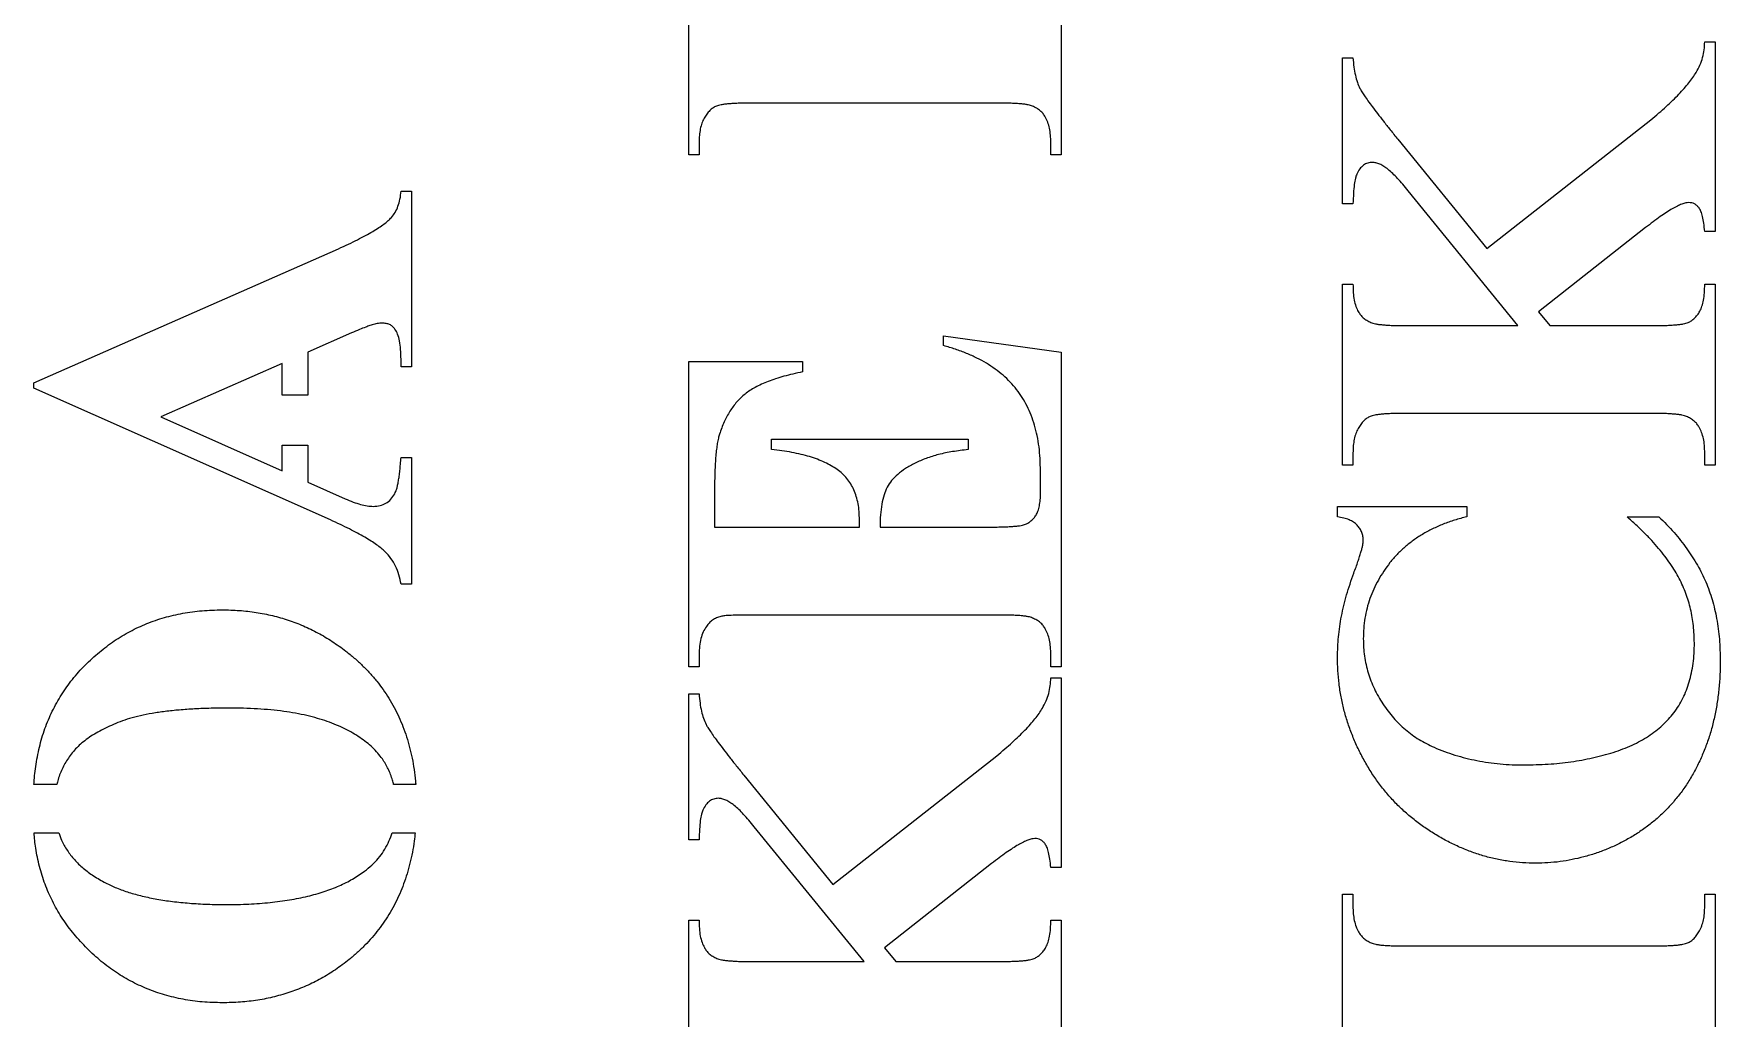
# Model space of a CAD drawing. Header units: millimetres. Extents: x 10 to 1179, y 5 to 836.
# Drawn here: x 445.1 to 535.7, y 228.7 to 281.6 of the extents above; entities that cross this region are included whole.
import ezdxf

# ---------------------------------------------------------------- set-up
doc = ezdxf.new("R2010")
doc.units = ezdxf.units.MM

msp = doc.modelspace()

# ---------------------------------------------------------------- linework, layer by layer
at = {"color": 7, "linetype": 'Continuous', "lineweight": 25}
for p, q in [((480.314, 275.054), (480.314, 285.332)), ((500.314, 285.332), (500.314, 275.054)), ((534.87, 281.126), (535.425, 281.126)), ((535.425, 281.126), (535.425, 270.94)), ((515.425, 280.258), (515.981, 280.258)), ((515.425, 272.424), (515.425, 280.258)), ((496.981, 277.832), (483.648, 277.832)), ((523.173, 270.024), (531.975, 276.938)), ((480.87, 275.71), (480.87, 275.054)), ((499.759, 275.054), (499.759, 275.71)), ((518.39, 275.892), (523.173, 270.024)), ((480.87, 275.054), (480.314, 275.054)), ((500.314, 275.054), (499.759, 275.054)), ((464.87, 273.097), (465.425, 273.097)), ((465.425, 273.097), (465.425, 263.674)), ((524.839, 265.883), (518.95, 273.114)), ((515.981, 272.424), (515.425, 272.424)), ((531.693, 271.144), (525.937, 266.621)), ((535.425, 270.94), (534.87, 270.94)), ((445.148, 262.81), (461.51, 270.007)), ((515.425, 268.105), (515.981, 268.105)), ((515.425, 258.383), (515.425, 268.105)), ((534.87, 268.105), (535.425, 268.105)), ((535.425, 268.105), (535.425, 258.383)), ((525.937, 266.621), (526.545, 265.883)), ((462.209, 265.488), (459.87, 264.455)), ((493.999, 265.332), (500.314, 264.451)), ((493.999, 264.807), (493.999, 265.332)), ((518.759, 265.883), (524.839, 265.883)), ((526.545, 265.883), (532.092, 265.883)), ((459.87, 264.455), (459.87, 262.15)), ((500.314, 264.451), (500.314, 247.554)), ((458.481, 263.848), (451.966, 260.983)), ((458.481, 262.15), (458.481, 263.848)), ((464.87, 263.674), (464.87, 264.069)), ((465.425, 263.674), (464.87, 263.674)), ((480.314, 263.943), (486.425, 263.943)), ((480.314, 247.554), (480.314, 263.943)), ((486.425, 263.943), (486.425, 263.388)), ((445.148, 262.528), (445.148, 262.81)), ((461.081, 255.441), (445.148, 262.528)), ((459.87, 262.15), (458.481, 262.15)), ((451.966, 260.983), (458.481, 258.084)), ((532.092, 261.161), (518.759, 261.161)), ((458.481, 259.461), (459.87, 259.461)), ((458.481, 258.084), (458.481, 259.461)), ((459.87, 259.461), (459.87, 257.467)), ((484.759, 259.776), (495.314, 259.776)), ((484.759, 259.221), (484.759, 259.776)), ((495.314, 259.776), (495.314, 259.221)), ((515.981, 259.039), (515.981, 258.383)), ((534.87, 258.383), (534.87, 259.039)), ((464.87, 258.796), (465.425, 258.796)), ((465.425, 258.796), (465.425, 251.986)), ((515.981, 258.383), (515.425, 258.383)), ((535.425, 258.383), (534.87, 258.383)), ((459.87, 257.467), (461.866, 256.582)), ((499.203, 256.908), (499.203, 258.071)), ((481.703, 256.999), (481.703, 255.054)), ((489.481, 255.054), (489.481, 255.445)), ((515.148, 256.165), (522.092, 256.165)), ((515.148, 255.61), (515.148, 256.165)), ((522.092, 256.165), (522.092, 255.61)), ((530.699, 255.61), (532.413, 255.61)), ((481.703, 255.054), (489.481, 255.054)), ((490.592, 255.054), (496.304, 255.054)), ((465.425, 251.986), (464.87, 251.986)), ((496.981, 250.332), (483.648, 250.332)), ((480.87, 248.21), (480.87, 247.554)), ((499.759, 247.554), (499.759, 248.21)), ((480.87, 247.554), (480.314, 247.554)), ((500.314, 247.554), (499.759, 247.554)), ((499.759, 246.96), (500.314, 246.96)), ((500.314, 246.96), (500.314, 236.773)), ((480.314, 246.092), (480.87, 246.092)), ((480.314, 238.257), (480.314, 246.092)), ((488.062, 235.857), (496.864, 242.771)), ((446.382, 241.219), (445.159, 241.219)), ((465.66, 241.219), (464.471, 241.219)), ((483.279, 241.725), (488.062, 235.857)), ((445.164, 238.633), (446.488, 238.633)), ((464.393, 238.633), (465.629, 238.633)), ((480.87, 238.257), (480.314, 238.257)), ((489.728, 231.717), (483.838, 238.947)), ((496.582, 236.977), (490.826, 232.454)), ((500.314, 236.773), (499.759, 236.773)), ((515.425, 235.332), (515.981, 235.332)), ((515.425, 225.054), (515.425, 235.332)), ((515.981, 235.332), (515.981, 234.694)), ((534.87, 235.332), (535.425, 235.332)), ((534.87, 234.694), (534.87, 235.332)), ((535.425, 235.332), (535.425, 225.054)), ((480.314, 233.939), (480.87, 233.939)), ((480.314, 224.217), (480.314, 233.939)), ((499.759, 233.939), (500.314, 233.939)), ((500.314, 233.939), (500.314, 224.217)), ((490.826, 232.454), (491.434, 231.717)), ((518.759, 232.554), (532.092, 232.554)), ((483.648, 231.717), (489.728, 231.717)), ((491.434, 231.717), (496.981, 231.717))]:
    msp.add_line(p, q, dxfattribs=at)
for points, knots in [([(534.414, 279.486), (534.484, 279.616), (534.622, 279.872), (534.766, 280.28), (534.85, 280.7), (534.863, 280.984), (534.87, 281.126)], [0, 0, 0, 0, 0.2569966, 0.5057153, 0.7523693, 1, 1, 1, 1]), ([(515.981, 280.258), (515.996, 280.093), (516.024, 279.781), (516.102, 279.342), (516.207, 278.958), (516.332, 278.667), (516.461, 278.429), (516.61, 278.213), (516.795, 277.944), (517.026, 277.626), (517.306, 277.263), (517.624, 276.847), (517.992, 276.385), (518.252, 276.062), (518.39, 275.892)], [0, 0, 0, 0, 0.097638, 0.184183, 0.262104, 0.331558, 0.370442, 0.42147, 0.485737, 0.562576, 0.652525, 0.755767, 0.870967, 1, 1, 1, 1]), ([(531.975, 276.938), (532.119, 277.059), (532.398, 277.293), (532.791, 277.645), (533.155, 277.977), (533.474, 278.306), (533.767, 278.613), (534.014, 278.918), (534.235, 279.2), (534.356, 279.394), (534.414, 279.486)], [0, 0, 0, 0, 0.1591, 0.308388, 0.447124, 0.576234, 0.696754, 0.806426, 0.907891, 1, 1, 1, 1]), ([(483.648, 277.832), (483.53, 277.83), (483.306, 277.827), (482.988, 277.826), (482.704, 277.812), (482.457, 277.795), (482.242, 277.776), (482.063, 277.743), (481.916, 277.717), (481.769, 277.662), (481.608, 277.575), (481.438, 277.428), (481.282, 277.243), (481.137, 277.02), (481.015, 276.754), (480.931, 276.443), (480.878, 276.09), (480.873, 275.842), (480.87, 275.71)], [0, 0, 0, 0, 0.084623, 0.161934, 0.229908, 0.289599, 0.341053, 0.385533, 0.420773, 0.44853, 0.498553, 0.551922, 0.609709, 0.673167, 0.743283, 0.820339, 0.904845, 1, 1, 1, 1]), ([(498.778, 277.671), (498.743, 277.686), (498.665, 277.718), (498.525, 277.742), (498.354, 277.777), (498.146, 277.794), (497.903, 277.812), (497.626, 277.826), (497.315, 277.827), (497.097, 277.83), (496.981, 277.832)], [0, 0, 0, 0, 0.061394, 0.139854, 0.23476, 0.350353, 0.484827, 0.63829, 0.808367, 1, 1, 1, 1]), ([(499.459, 277.09), (499.422, 277.151), (499.348, 277.274), (499.19, 277.433), (498.998, 277.567), (498.853, 277.636), (498.778, 277.671)], [0, 0, 0, 0, 0.233359, 0.472031, 0.727884, 1, 1, 1, 1]), ([(499.759, 275.71), (499.756, 275.846), (499.751, 276.105), (499.694, 276.474), (499.602, 276.803), (499.506, 276.997), (499.459, 277.09)], [0, 0, 0, 0, 0.286117, 0.5446059, 0.7822943, 1, 1, 1, 1]), ([(517.027, 274.651), (516.94, 274.643), (516.768, 274.629), (516.529, 274.5), (516.331, 274.29), (516.233, 274.115), (516.181, 274.021)], [0, 0, 0, 0, 0.232481, 0.460714, 0.711379, 1, 1, 1, 1]), ([(518.95, 273.114), (518.852, 273.235), (518.667, 273.465), (518.39, 273.778), (518.129, 274.045), (517.884, 274.265), (517.647, 274.43), (517.431, 274.557), (517.224, 274.631), (517.09, 274.644), (517.027, 274.651)], [0, 0, 0, 0, 0.184546, 0.350232, 0.497395, 0.627803, 0.741371, 0.839934, 0.925326, 1, 1, 1, 1]), ([(516.181, 274.021), (516.156, 273.948), (516.094, 273.766), (516.04, 273.423), (516.007, 272.963), (515.99, 272.617), (515.981, 272.424)], [0, 0, 0, 0, 0.143584, 0.356461, 0.642231, 1, 1, 1, 1]), ([(464.353, 271.691), (464.424, 271.779), (464.571, 271.963), (464.714, 272.3), (464.83, 272.679), (464.856, 272.953), (464.87, 273.097)], [0, 0, 0, 0, 0.222185, 0.460506, 0.715599, 1, 1, 1, 1]), ([(461.51, 270.007), (461.69, 270.09), (462.034, 270.249), (462.52, 270.488), (462.956, 270.712), (463.337, 270.93), (463.669, 271.13), (463.943, 271.328), (464.172, 271.506), (464.296, 271.633), (464.353, 271.691)], [0, 0, 0, 0, 0.178927, 0.342015, 0.489335, 0.621625, 0.738421, 0.839614, 0.926981, 1, 1, 1, 1]), ([(534.015, 272.489), (533.958, 272.484), (533.829, 272.471), (533.621, 272.407), (533.384, 272.292), (533.107, 272.151), (532.803, 271.957), (532.462, 271.725), (532.085, 271.453), (531.828, 271.25), (531.693, 271.144)], [0, 0, 0, 0, 0.062899, 0.142884, 0.23953, 0.3533, 0.486921, 0.637777, 0.809609, 1, 1, 1, 1]), ([(534.87, 270.94), (534.855, 271.089), (534.829, 271.359), (534.757, 271.718), (534.684, 271.997), (534.577, 272.197), (534.451, 272.33), (534.32, 272.425), (534.171, 272.48), (534.067, 272.486), (534.015, 272.489)], [0, 0, 0, 0, 0.230504, 0.416217, 0.562488, 0.671952, 0.760029, 0.84143, 0.919484, 1, 1, 1, 1]), ([(515.981, 268.105), (515.984, 267.953), (515.989, 267.667), (516.04, 267.266), (516.126, 266.921), (516.222, 266.723), (516.267, 266.63)], [0, 0, 0, 0, 0.300382, 0.56561, 0.796529, 1, 1, 1, 1]), ([(532.092, 265.883), (532.212, 265.885), (532.441, 265.888), (532.765, 265.889), (533.053, 265.903), (533.306, 265.921), (533.525, 265.939), (533.707, 265.972), (533.855, 265.999), (534.004, 266.05), (534.159, 266.141), (534.326, 266.277), (534.479, 266.45), (534.622, 266.661), (534.736, 266.932), (534.815, 267.264), (534.861, 267.663), (534.867, 267.951), (534.87, 268.105)], [0, 0, 0, 0, 0.084193, 0.160273, 0.227286, 0.286255, 0.338232, 0.38142, 0.415637, 0.443544, 0.491227, 0.540969, 0.594121, 0.652635, 0.718961, 0.798421, 0.891394, 1, 1, 1, 1]), ([(516.267, 266.63), (516.305, 266.571), (516.38, 266.451), (516.531, 266.291), (516.72, 266.157), (516.862, 266.088), (516.936, 266.053)], [0, 0, 0, 0, 0.232978, 0.472029, 0.727936, 1, 1, 1, 1]), ([(463.316, 265.927), (463.277, 265.914), (463.161, 265.876), (462.938, 265.786), (462.606, 265.658), (462.353, 265.55), (462.209, 265.488)], [0, 0, 0, 0, 0.103741, 0.306821, 0.604648, 1, 1, 1, 1]), ([(463.863, 266.013), (463.773, 266.009), (463.587, 266.001), (463.408, 265.952), (463.316, 265.927)], [0, 0, 0, 0, 0.486192, 1, 1, 1, 1]), ([(464.544, 265.692), (464.503, 265.741), (464.421, 265.837), (464.26, 265.946), (464.067, 265.999), (463.933, 266.009), (463.863, 266.013)], [0, 0, 0, 0, 0.2432642, 0.4832184, 0.7323543, 1, 1, 1, 1]), ([(464.87, 264.069), (464.866, 264.247), (464.859, 264.578), (464.799, 265.028), (464.71, 265.402), (464.596, 265.601), (464.544, 265.692)], [0, 0, 0, 0, 0.318772, 0.590509, 0.813538, 1, 1, 1, 1]), ([(516.936, 266.053), (516.97, 266.039), (517.05, 266.006), (517.193, 265.976), (517.369, 265.943), (517.58, 265.927), (517.825, 265.901), (518.105, 265.89), (518.42, 265.888), (518.641, 265.885), (518.759, 265.883)], [0, 0, 0, 0, 0.060488, 0.140619, 0.236447, 0.35268, 0.485358, 0.638912, 0.808837, 1, 1, 1, 1]), ([(499.203, 258.071), (499.198, 258.292), (499.189, 258.726), (499.134, 259.36), (499.036, 259.961), (498.89, 260.526), (498.715, 261.059), (498.492, 261.556), (498.23, 262.019), (497.931, 262.452), (497.583, 262.849), (497.197, 263.218), (496.767, 263.558), (496.299, 263.872), (495.782, 264.148), (495.227, 264.4), (494.629, 264.622), (494.213, 264.744), (493.999, 264.807)], [0, 0, 0, 0, 0.071431, 0.139827, 0.205109, 0.267694, 0.32775, 0.386026, 0.442861, 0.49917, 0.555401, 0.612828, 0.671273, 0.73184, 0.794479, 0.860052, 0.928265, 1, 1, 1, 1]), ([(486.425, 263.388), (486.253, 263.353), (485.918, 263.285), (485.437, 263.164), (484.994, 263.03), (484.59, 262.887), (484.222, 262.736), (483.893, 262.571), (483.599, 262.399), (483.262, 262.147), (482.89, 261.79), (482.511, 261.284), (482.198, 260.699), (482.046, 260.271), (481.968, 260.05)], [0, 0, 0, 0, 0.08913, 0.17304, 0.251182, 0.323514, 0.390216, 0.452499, 0.509695, 0.562618, 0.665262, 0.769934, 0.881435, 1, 1, 1, 1]), ([(518.759, 261.161), (518.641, 261.159), (518.417, 261.156), (518.099, 261.155), (517.815, 261.141), (517.568, 261.124), (517.353, 261.105), (517.174, 261.072), (517.027, 261.046), (516.88, 260.991), (516.719, 260.904), (516.549, 260.757), (516.393, 260.572), (516.248, 260.349), (516.126, 260.083), (516.042, 259.772), (515.989, 259.419), (515.984, 259.171), (515.981, 259.039)], [0, 0, 0, 0, 0.084623, 0.161934, 0.229908, 0.289599, 0.341053, 0.385533, 0.420773, 0.44853, 0.498553, 0.551922, 0.609709, 0.673167, 0.743283, 0.820339, 0.904845, 1, 1, 1, 1]), ([(533.889, 261), (533.854, 261.015), (533.776, 261.047), (533.636, 261.071), (533.465, 261.106), (533.257, 261.123), (533.014, 261.141), (532.737, 261.155), (532.426, 261.156), (532.208, 261.159), (532.092, 261.161)], [0, 0, 0, 0, 0.061394, 0.139854, 0.23476, 0.350353, 0.484827, 0.63829, 0.808367, 1, 1, 1, 1]), ([(534.57, 260.419), (534.533, 260.48), (534.459, 260.603), (534.301, 260.762), (534.109, 260.896), (533.964, 260.965), (533.889, 261)], [0, 0, 0, 0, 0.233359, 0.472031, 0.727884, 1, 1, 1, 1]), ([(481.968, 260.05), (481.947, 259.975), (481.901, 259.812), (481.844, 259.541), (481.805, 259.224), (481.763, 258.864), (481.741, 258.46), (481.718, 258.013), (481.705, 257.521), (481.704, 257.178), (481.703, 256.999)], [0, 0, 0, 0, 0.076091, 0.165601, 0.269711, 0.387675, 0.519355, 0.665063, 0.824785, 1, 1, 1, 1]), ([(534.87, 259.039), (534.867, 259.175), (534.862, 259.434), (534.805, 259.803), (534.714, 260.132), (534.617, 260.326), (534.57, 260.419)], [0, 0, 0, 0, 0.286117, 0.544606, 0.782294, 1, 1, 1, 1]), ([(489.481, 255.445), (489.478, 255.596), (489.473, 255.886), (489.416, 256.307), (489.32, 256.695), (489.191, 257.053), (489.025, 257.38), (488.815, 257.671), (488.569, 257.93), (488.287, 258.159), (487.966, 258.356), (487.613, 258.54), (487.224, 258.703), (486.799, 258.848), (486.338, 258.965), (485.844, 259.076), (485.313, 259.162), (484.947, 259.201), (484.759, 259.221)], [0, 0, 0, 0, 0.066381, 0.128169, 0.186642, 0.242333, 0.29539, 0.347957, 0.39984, 0.452434, 0.507467, 0.565661, 0.627971, 0.69332, 0.763246, 0.837684, 0.916535, 1, 1, 1, 1]), ([(495.314, 259.221), (495.037, 259.187), (494.505, 259.122), (493.75, 258.97), (493.074, 258.761), (492.479, 258.506), (491.969, 258.218), (491.541, 257.909), (491.207, 257.571), (490.958, 257.195), (490.787, 256.766), (490.675, 256.267), (490.6, 255.689), (490.595, 255.274), (490.592, 255.054)], [0, 0, 0, 0, 0.116957, 0.224766, 0.322638, 0.413143, 0.495475, 0.567922, 0.633998, 0.693571, 0.755879, 0.826372, 0.907725, 1, 1, 1, 1]), ([(464.536, 256.847), (464.554, 256.886), (464.594, 256.973), (464.646, 257.127), (464.692, 257.317), (464.734, 257.543), (464.773, 257.805), (464.806, 258.104), (464.842, 258.438), (464.86, 258.673), (464.87, 258.796)], [0, 0, 0, 0, 0.064556, 0.145397, 0.244491, 0.360187, 0.492747, 0.644514, 0.813656, 1, 1, 1, 1]), ([(461.866, 256.582), (462.01, 256.518), (462.281, 256.397), (462.681, 256.275), (463.04, 256.187), (463.269, 256.175), (463.377, 256.17)], [0, 0, 0, 0, 0.298695, 0.564344, 0.795542, 1, 1, 1, 1]), ([(463.377, 256.17), (463.501, 256.177), (463.738, 256.191), (464.067, 256.325), (464.343, 256.545), (464.47, 256.744), (464.536, 256.847)], [0, 0, 0, 0, 0.263127, 0.501766, 0.742317, 1, 1, 1, 1]), ([(496.304, 255.054), (496.437, 255.053), (496.689, 255.051), (497.046, 255.064), (497.363, 255.068), (497.639, 255.088), (497.875, 255.104), (498.071, 255.123), (498.226, 255.154), (498.379, 255.193), (498.535, 255.266), (498.694, 255.387), (498.847, 255.525), (498.974, 255.705), (499.082, 255.928), (499.15, 256.207), (499.2, 256.538), (499.202, 256.779), (499.203, 256.908)], [0, 0, 0, 0, 0.097062, 0.183599, 0.260645, 0.328298, 0.385425, 0.433193, 0.471885, 0.500293, 0.547967, 0.596292, 0.645551, 0.697676, 0.756189, 0.825033, 0.90605, 1, 1, 1, 1]), ([(464.87, 251.986), (464.838, 252.158), (464.777, 252.493), (464.586, 252.96), (464.341, 253.385), (464.063, 253.693), (463.798, 253.93), (463.548, 254.115), (463.253, 254.314), (462.909, 254.522), (462.519, 254.737), (462.082, 254.964), (461.598, 255.201), (461.258, 255.359), (461.081, 255.441)], [0, 0, 0, 0, 0.097357, 0.189226, 0.279183, 0.369383, 0.419032, 0.476562, 0.542711, 0.617192, 0.700148, 0.790964, 0.8915, 1, 1, 1, 1]), ([(516.536, 254.325), (516.532, 254.402), (516.523, 254.554), (516.462, 254.775), (516.354, 254.977), (516.209, 255.164), (516.014, 255.328), (515.767, 255.456), (515.474, 255.551), (515.261, 255.589), (515.148, 255.61)], [0, 0, 0, 0, 0.110753, 0.218775, 0.326717, 0.43784, 0.557443, 0.689611, 0.834347, 1, 1, 1, 1]), ([(522.092, 255.61), (521.874, 255.552), (521.446, 255.438), (520.829, 255.222), (520.253, 254.963), (519.714, 254.675), (519.217, 254.347), (518.758, 253.986), (518.341, 253.585), (517.963, 253.152), (517.631, 252.692), (517.339, 252.218), (517.09, 251.729), (516.884, 251.225), (516.727, 250.703), (516.622, 250.166), (516.547, 249.617), (516.54, 249.244), (516.536, 249.056)], [0, 0, 0, 0, 0.072608, 0.14278, 0.210175, 0.275872, 0.339478, 0.401866, 0.463844, 0.525628, 0.586697, 0.646335, 0.704913, 0.763253, 0.821651, 0.880156, 0.939359, 1, 1, 1, 1]), ([(534.314, 248.83), (534.304, 249.139), (534.284, 249.749), (534.129, 250.641), (533.876, 251.494), (533.577, 252.171), (533.281, 252.699), (533.02, 253.101), (532.724, 253.511), (532.388, 253.92), (532.024, 254.341), (531.614, 254.759), (531.171, 255.186), (530.859, 255.466), (530.699, 255.61)], [0, 0, 0, 0, 0.116381, 0.229831, 0.340291, 0.451181, 0.508088, 0.568464, 0.631754, 0.698464, 0.768052, 0.841738, 0.918902, 1, 1, 1, 1]), ([(532.413, 255.61), (532.688, 255.331), (533.22, 254.79), (533.911, 253.919), (534.483, 253.032), (534.945, 252.117), (535.288, 251.151), (535.528, 250.12), (535.679, 249.014), (535.695, 248.251), (535.703, 247.858)], [0, 0, 0, 0, 0.135045, 0.262038, 0.383205, 0.49943, 0.615147, 0.73637, 0.864447, 1, 1, 1, 1]), ([(516.024, 252.58), (516.065, 252.689), (516.144, 252.896), (516.246, 253.193), (516.335, 253.459), (516.403, 253.693), (516.461, 253.895), (516.506, 254.065), (516.528, 254.206), (516.534, 254.289), (516.536, 254.325)], [0, 0, 0, 0, 0.190552, 0.364439, 0.517238, 0.651294, 0.765073, 0.863213, 0.940304, 1, 1, 1, 1]), ([(515.148, 248.071), (515.16, 248.432), (515.184, 249.168), (515.35, 250.286), (515.63, 251.432), (515.891, 252.192), (516.024, 252.58)], [0, 0, 0, 0, 0.23442, 0.478534, 0.733013, 1, 1, 1, 1]), ([(445.159, 241.219), (445.177, 241.542), (445.247, 242.22), (445.436, 243.229), (445.729, 244.229), (446.129, 245.169), (446.622, 246.057), (447.214, 246.888), (447.9, 247.653), (448.655, 248.342), (449.462, 248.951), (450.315, 249.466), (451.216, 249.884), (452.163, 250.213), (453.157, 250.439), (454.196, 250.583), (454.904, 250.601), (455.265, 250.61)], [0.0780646, 0.0780646, 0.0780646, 0.0780646, 0.1365945, 0.2010373, 0.2635311, 0.3246075, 0.3853875, 0.4467272, 0.5087969, 0.570829, 0.6313652, 0.6912158, 0.7506717, 0.8107358, 0.8719729, 0.934796, 1, 1, 1, 1]), ([(455.265, 250.61), (455.575, 250.603), (456.186, 250.591), (457.089, 250.483), (457.964, 250.309), (458.813, 250.072), (459.632, 249.758), (460.419, 249.372), (461.185, 248.929), (461.661, 248.575), (461.901, 248.396)], [0, 0, 0, 0, 0.130406, 0.257302, 0.382101, 0.505479, 0.628069, 0.750625, 0.874279, 1, 1, 1, 1]), ([(482.037, 250.258), (481.958, 250.232), (481.803, 250.18), (481.592, 250.061), (481.41, 249.908), (481.316, 249.783), (481.269, 249.72)], [0, 0, 0, 0, 0.2610347, 0.5106823, 0.7550472, 1, 1, 1, 1]), ([(483.648, 250.332), (483.451, 250.331), (483.098, 250.33), (482.632, 250.319), (482.291, 250.297), (482.108, 250.269), (482.037, 250.258)], [0, 0, 0, 0, 0.365824, 0.656436, 0.866861, 1, 1, 1, 1]), ([(498.778, 250.171), (498.743, 250.186), (498.665, 250.218), (498.525, 250.242), (498.354, 250.277), (498.146, 250.294), (497.903, 250.312), (497.626, 250.326), (497.315, 250.327), (497.097, 250.33), (496.981, 250.332)], [0, 0, 0, 0, 0.061394, 0.139854, 0.23476, 0.350353, 0.484827, 0.63829, 0.808367, 1, 1, 1, 1]), ([(499.459, 249.59), (499.422, 249.651), (499.348, 249.774), (499.19, 249.933), (498.998, 250.067), (498.853, 250.136), (498.778, 250.171)], [0, 0, 0, 0, 0.233359, 0.472031, 0.727884, 1, 1, 1, 1]), ([(481.269, 249.72), (481.207, 249.622), (481.079, 249.419), (480.957, 249.059), (480.884, 248.651), (480.875, 248.362), (480.87, 248.21)], [0, 0, 0, 0, 0.218209, 0.453596, 0.712256, 1, 1, 1, 1]), ([(499.759, 248.21), (499.756, 248.346), (499.751, 248.605), (499.694, 248.974), (499.602, 249.303), (499.506, 249.497), (499.459, 249.59)], [0, 0, 0, 0, 0.286117, 0.5446059, 0.7822943, 1, 1, 1, 1]), ([(516.536, 249.056), (516.54, 248.898), (516.547, 248.586), (516.596, 248.122), (516.677, 247.667), (516.796, 247.224), (516.944, 246.79), (517.126, 246.367), (517.34, 245.951), (517.587, 245.551), (517.857, 245.167), (518.151, 244.809), (518.462, 244.474), (518.798, 244.169), (519.155, 243.892), (519.528, 243.637), (519.926, 243.417), (520.2, 243.288), (520.338, 243.223)], [0, 0, 0, 0, 0.0642682, 0.127061, 0.1899338, 0.2521042, 0.3137812, 0.3766044, 0.4395876, 0.5038585, 0.5681078, 0.6305012, 0.6926157, 0.7539314, 0.8152216, 0.8763417, 0.9378073, 1, 1, 1, 1]), ([(461.901, 248.396), (462.056, 248.272), (462.363, 248.027), (462.792, 247.628), (463.199, 247.219), (463.566, 246.781), (463.91, 246.33), (464.225, 245.86), (464.506, 245.369), (464.759, 244.861), (464.98, 244.332), (465.177, 243.787), (465.335, 243.219), (465.471, 242.634), (465.575, 242.03), (465.629, 241.556), (465.655, 241.284), (465.66, 241.219)], [0, 0, 0, 0, 0.0628921, 0.1245633, 0.1855348, 0.2457268, 0.3056245, 0.3651542, 0.4249413, 0.484832, 0.5450537, 0.6064155, 0.6684048, 0.7319308, 0.7966231, 0.8626686, 0.8832239, 0.8832239, 0.8832239, 0.8832239]), ([(525.182, 242.276), (525.609, 242.285), (526.447, 242.302), (527.673, 242.428), (528.841, 242.642), (529.771, 242.884), (530.474, 243.128), (530.963, 243.336), (531.421, 243.566), (531.845, 243.818), (532.237, 244.097), (532.597, 244.4), (532.924, 244.727), (533.218, 245.078), (533.479, 245.453), (533.701, 245.859), (533.894, 246.287), (534.043, 246.747), (534.166, 247.229), (534.252, 247.74), (534.305, 248.277), (534.311, 248.644), (534.314, 248.83)], [0, 0, 0, 0, 0.10034, 0.196709, 0.289323, 0.379037, 0.422256, 0.463992, 0.503975, 0.542394, 0.579936, 0.616845, 0.652901, 0.688374, 0.7243, 0.760059, 0.796887, 0.834512, 0.873427, 0.913777, 0.956127, 1, 1, 1, 1]), ([(525.786, 236.999), (525.552, 237.002), (525.089, 237.008), (524.4, 237.088), (523.717, 237.203), (523.044, 237.368), (522.382, 237.582), (521.729, 237.845), (521.082, 238.152), (520.452, 238.508), (519.841, 238.901), (519.26, 239.329), (518.715, 239.792), (518.205, 240.286), (517.738, 240.82), (517.296, 241.378), (516.898, 241.975), (516.534, 242.599), (516.209, 243.243), (515.929, 243.904), (515.681, 244.573), (515.489, 245.255), (515.335, 245.944), (515.228, 246.643), (515.16, 247.353), (515.152, 247.83), (515.148, 248.071)], [0, 0, 0, 0, 0.041022, 0.081492, 0.122062, 0.162704, 0.203376, 0.244519, 0.286553, 0.329198, 0.371935, 0.414364, 0.456103, 0.497704, 0.539199, 0.580923, 0.62295, 0.665405, 0.707887, 0.749988, 0.79172, 0.833313, 0.874526, 0.916019, 0.957706, 1, 1, 1, 1]), ([(535.703, 247.858), (535.698, 247.595), (535.689, 247.076), (535.633, 246.308), (535.533, 245.563), (535.393, 244.841), (535.222, 244.139), (535.004, 243.462), (534.746, 242.808), (534.454, 242.175), (534.118, 241.574), (533.756, 241.001), (533.347, 240.473), (532.916, 239.969), (532.44, 239.511), (531.935, 239.083), (531.395, 238.692), (530.824, 238.338), (530.231, 238.022), (529.623, 237.748), (529.006, 237.517), (528.379, 237.331), (527.744, 237.184), (527.101, 237.072), (526.446, 237.012), (526.007, 237.003), (525.786, 236.999)], [0, 0, 0, 0, 0.047909, 0.094348, 0.140011, 0.184496, 0.228149, 0.271256, 0.31367, 0.356051, 0.397865, 0.438814, 0.479181, 0.519282, 0.559291, 0.59925, 0.639568, 0.680458, 0.721307, 0.761704, 0.801588, 0.841133, 0.88058, 0.920076, 0.959718, 1, 1, 1, 1]), ([(499.303, 245.319), (499.373, 245.449), (499.511, 245.705), (499.655, 246.114), (499.739, 246.534), (499.752, 246.817), (499.759, 246.96)], [0, 0, 0, 0, 0.2569966, 0.5057153, 0.7523693, 1, 1, 1, 1]), ([(480.87, 246.092), (480.885, 245.926), (480.913, 245.615), (480.99, 245.176), (481.096, 244.792), (481.22, 244.5), (481.35, 244.262), (481.499, 244.046), (481.684, 243.777), (481.914, 243.46), (482.195, 243.096), (482.513, 242.68), (482.88, 242.219), (483.141, 241.896), (483.279, 241.725)], [0, 0, 0, 0, 0.097638, 0.184183, 0.262104, 0.331558, 0.370442, 0.42147, 0.485737, 0.562576, 0.652525, 0.755767, 0.870967, 1, 1, 1, 1]), ([(455.608, 245.332), (455.294, 245.329), (454.686, 245.324), (453.804, 245.289), (452.984, 245.234), (452.223, 245.157), (451.524, 245.056), (450.888, 244.922), (450.31, 244.781), (449.793, 244.604), (449.326, 244.409), (448.893, 244.213), (448.5, 243.993), (448.136, 243.771), (447.816, 243.525), (447.524, 243.274), (447.274, 243.004), (446.985, 242.634), (446.689, 242.139), (446.491, 241.623), (446.405, 241.312), (446.382, 241.219)], [0, 0, 0, 0, 0.0782358, 0.1514739, 0.2197692, 0.2831894, 0.341871, 0.3956035, 0.4450918, 0.4900083, 0.5317157, 0.5710696, 0.6085008, 0.6438095, 0.6772641, 0.7089388, 0.7395451, 0.7688233, 0.8258882, 0.88239, 0.9061401, 0.9061401, 0.9061401, 0.9061401]), ([(463.867, 242.598), (463.786, 242.703), (463.622, 242.918), (463.34, 243.218), (463.016, 243.494), (462.663, 243.756), (462.275, 243.999), (461.854, 244.226), (461.395, 244.427), (460.904, 244.621), (460.374, 244.787), (459.807, 244.938), (459.2, 245.054), (458.557, 245.162), (457.874, 245.237), (457.154, 245.295), (456.393, 245.322), (455.874, 245.329), (455.608, 245.332)], [0, 0, 0, 0, 0.044242, 0.089912, 0.137048, 0.185612, 0.236272, 0.289297, 0.34472, 0.403142, 0.46485, 0.529588, 0.598372, 0.670607, 0.746742, 0.826962, 0.911341, 1, 1, 1, 1]), ([(496.864, 242.771), (497.008, 242.892), (497.287, 243.126), (497.679, 243.479), (498.044, 243.81), (498.363, 244.139), (498.656, 244.446), (498.903, 244.751), (499.123, 245.033), (499.245, 245.227), (499.303, 245.319)], [0, 0, 0, 0, 0.1591, 0.308388, 0.447124, 0.576234, 0.696754, 0.806426, 0.907891, 1, 1, 1, 1]), ([(520.338, 243.223), (520.521, 243.146), (520.889, 242.993), (521.459, 242.807), (522.041, 242.637), (522.641, 242.511), (523.254, 242.404), (523.883, 242.334), (524.527, 242.281), (524.962, 242.278), (525.182, 242.276)], [0, 0, 0, 0, 0.1195247, 0.2402146, 0.3618583, 0.4851957, 0.6101092, 0.7376124, 0.8672249, 1, 1, 1, 1]), ([(464.471, 241.219), (464.453, 241.298), (464.378, 241.586), (464.209, 242.065), (463.98, 242.422), (463.867, 242.598)], [0.4339745, 0.4339745, 0.4339745, 0.4339745, 0.525417, 0.7663745, 1, 1, 1, 1]), ([(481.916, 240.484), (481.829, 240.477), (481.657, 240.463), (481.418, 240.334), (481.22, 240.124), (481.122, 239.948), (481.069, 239.855)], [0, 0, 0, 0, 0.232481, 0.460714, 0.711379, 1, 1, 1, 1]), ([(483.838, 238.947), (483.741, 239.068), (483.556, 239.298), (483.278, 239.611), (483.018, 239.878), (482.773, 240.098), (482.536, 240.263), (482.32, 240.39), (482.113, 240.464), (481.978, 240.478), (481.916, 240.484)], [0, 0, 0, 0, 0.184546, 0.350232, 0.497395, 0.627803, 0.741371, 0.839934, 0.925326, 1, 1, 1, 1]), ([(481.069, 239.855), (481.045, 239.781), (480.983, 239.599), (480.929, 239.256), (480.896, 238.796), (480.879, 238.45), (480.87, 238.257)], [0, 0, 0, 0, 0.143584, 0.356461, 0.642231, 1, 1, 1, 1]), ([(455.278, 229.499), (454.917, 229.508), (454.209, 229.526), (453.169, 229.666), (452.176, 229.906), (451.228, 230.238), (450.325, 230.659), (449.469, 231.179), (448.662, 231.797), (447.909, 232.5), (447.225, 233.269), (446.627, 234.089), (446.136, 234.958), (445.737, 235.867), (445.437, 236.821), (445.253, 237.748), (445.183, 238.358), (445.164, 238.633)], [0, 0, 0, 0, 0.066266, 0.1301122, 0.1924691, 0.2535987, 0.3143764, 0.3753393, 0.4371823, 0.5007656, 0.56442, 0.6261108, 0.6869536, 0.7473152, 0.8083621, 0.8702017, 0.9208672, 0.9208672, 0.9208672, 0.9208672]), ([(446.488, 238.633), (446.533, 238.496), (446.659, 238.17), (446.936, 237.68), (447.323, 237.173), (447.806, 236.715), (448.368, 236.295), (448.789, 236.061), (449.006, 235.94)], [0.2824053, 0.2824053, 0.2824053, 0.2824053, 0.3641654, 0.4810503, 0.6014803, 0.7261428, 0.8585922, 1, 1, 1, 1]), ([(465.629, 238.633), (465.615, 238.484), (465.574, 238.133), (465.484, 237.587), (465.351, 237.002), (465.204, 236.431), (465.015, 235.885), (464.8, 235.357), (464.564, 234.845), (464.294, 234.353), (463.993, 233.884), (463.667, 233.432), (463.316, 232.996), (462.931, 232.583), (462.52, 232.188), (462.226, 231.941), (462.079, 231.816)], [0.1582161, 0.1582161, 0.1582161, 0.1582161, 0.2059246, 0.2710846, 0.3350436, 0.3977548, 0.4593283, 0.5197039, 0.5799146, 0.6395254, 0.698798, 0.7580994, 0.8176168, 0.8775069, 0.9383483, 1, 1, 1, 1]), ([(462.912, 236.569), (463.047, 236.676), (463.31, 236.885), (463.652, 237.248), (463.947, 237.638), (464.178, 238.068), (464.32, 238.404), (464.382, 238.596), (464.393, 238.633)], [0, 0, 0, 0, 0.1275074, 0.2492183, 0.3698842, 0.490219, 0.6112485, 0.6400158, 0.6400158, 0.6400158, 0.6400158]), ([(498.904, 238.322), (498.847, 238.317), (498.718, 238.304), (498.509, 238.24), (498.273, 238.125), (497.996, 237.984), (497.691, 237.79), (497.351, 237.558), (496.974, 237.287), (496.717, 237.084), (496.582, 236.977)], [0, 0, 0, 0, 0.062899, 0.142884, 0.23953, 0.3533, 0.486921, 0.637777, 0.809609, 1, 1, 1, 1]), ([(499.759, 236.773), (499.744, 236.922), (499.717, 237.192), (499.646, 237.551), (499.573, 237.831), (499.465, 238.03), (499.34, 238.163), (499.209, 238.258), (499.059, 238.313), (498.956, 238.319), (498.904, 238.322)], [0, 0, 0, 0, 0.230504, 0.416217, 0.562488, 0.671952, 0.760029, 0.84143, 0.919484, 1, 1, 1, 1]), ([(455.49, 234.776), (455.896, 234.78), (456.68, 234.788), (457.814, 234.878), (458.867, 235.013), (459.838, 235.206), (460.728, 235.457), (461.537, 235.763), (462.268, 236.125), (462.701, 236.424), (462.912, 236.569)], [0, 0, 0, 0, 0.15667, 0.303104, 0.439659, 0.566921, 0.685563, 0.796936, 0.90101, 1, 1, 1, 1]), ([(449.006, 235.94), (449.203, 235.845), (449.609, 235.648), (450.272, 235.421), (450.992, 235.22), (451.774, 235.056), (452.618, 234.932), (453.521, 234.843), (454.486, 234.784), (455.149, 234.779), (455.49, 234.776)], [0, 0, 0, 0, 0.098493, 0.203855, 0.315738, 0.435901, 0.564025, 0.700576, 0.845829, 1, 1, 1, 1]), ([(515.981, 234.694), (515.983, 234.556), (515.988, 234.294), (516.045, 233.923), (516.136, 233.593), (516.234, 233.401), (516.28, 233.309)], [0, 0, 0, 0, 0.288208, 0.548846, 0.785756, 1, 1, 1, 1]), ([(532.092, 232.554), (532.209, 232.556), (532.433, 232.559), (532.752, 232.56), (533.035, 232.574), (533.284, 232.592), (533.499, 232.61), (533.679, 232.644), (533.826, 232.669), (533.974, 232.723), (534.132, 232.812), (534.303, 232.958), (534.457, 233.148), (534.602, 233.375), (534.724, 233.644), (534.809, 233.958), (534.861, 234.312), (534.867, 234.562), (534.87, 234.694)], [0, 0, 0, 0, 0.084304, 0.161324, 0.229042, 0.288509, 0.340804, 0.384091, 0.420217, 0.44787, 0.496794, 0.549962, 0.608326, 0.67242, 0.74322, 0.819986, 0.905204, 1, 1, 1, 1]), ([(480.87, 233.939), (480.873, 233.787), (480.878, 233.5), (480.928, 233.1), (481.015, 232.754), (481.111, 232.556), (481.156, 232.463)], [0, 0, 0, 0, 0.300382, 0.56561, 0.796529, 1, 1, 1, 1]), ([(496.981, 231.717), (497.101, 231.718), (497.33, 231.721), (497.654, 231.723), (497.942, 231.737), (498.195, 231.754), (498.414, 231.772), (498.596, 231.805), (498.744, 231.833), (498.892, 231.884), (499.048, 231.974), (499.215, 232.111), (499.368, 232.284), (499.511, 232.495), (499.625, 232.765), (499.704, 233.097), (499.749, 233.496), (499.755, 233.784), (499.759, 233.939)], [0, 0, 0, 0, 0.084193, 0.160273, 0.227286, 0.286255, 0.338232, 0.38142, 0.415637, 0.443544, 0.491227, 0.540969, 0.594121, 0.652635, 0.718961, 0.798421, 0.891394, 1, 1, 1, 1]), ([(516.28, 233.309), (516.317, 233.249), (516.393, 233.125), (516.549, 232.962), (516.741, 232.824), (516.887, 232.752), (516.962, 232.715)], [0, 0, 0, 0, 0.231417, 0.471506, 0.727975, 1, 1, 1, 1]), ([(481.156, 232.463), (481.193, 232.404), (481.269, 232.284), (481.42, 232.124), (481.609, 231.99), (481.751, 231.921), (481.825, 231.886)], [0, 0, 0, 0, 0.232978, 0.472029, 0.727936, 1, 1, 1, 1]), ([(481.825, 231.886), (481.859, 231.872), (481.939, 231.84), (482.081, 231.81), (482.258, 231.777), (482.468, 231.76), (482.714, 231.735), (482.993, 231.723), (483.309, 231.721), (483.53, 231.718), (483.648, 231.717)], [0, 0, 0, 0, 0.060488, 0.140619, 0.236447, 0.35268, 0.485358, 0.638912, 0.808837, 1, 1, 1, 1]), ([(516.962, 232.715), (516.996, 232.701), (517.073, 232.669), (517.213, 232.643), (517.385, 232.61), (517.594, 232.592), (517.835, 232.574), (518.112, 232.56), (518.423, 232.559), (518.643, 232.556), (518.759, 232.554)], [0, 0, 0, 0, 0.061393, 0.137513, 0.234775, 0.350365, 0.484836, 0.635903, 0.808372, 1, 1, 1, 1]), ([(462.079, 231.816), (461.838, 231.631), (461.357, 231.263), (460.587, 230.791), (459.783, 230.394), (458.946, 230.067), (458.077, 229.81), (457.173, 229.629), (456.237, 229.517), (455.601, 229.505), (455.278, 229.499)], [0, 0, 0, 0, 0.124469, 0.247556, 0.369105, 0.491161, 0.614633, 0.739703, 0.867869, 1, 1, 1, 1])]:
    msp.add_open_spline(points, degree=3, knots=knots, dxfattribs=at)

doc.saveas('drawing.dxf')
